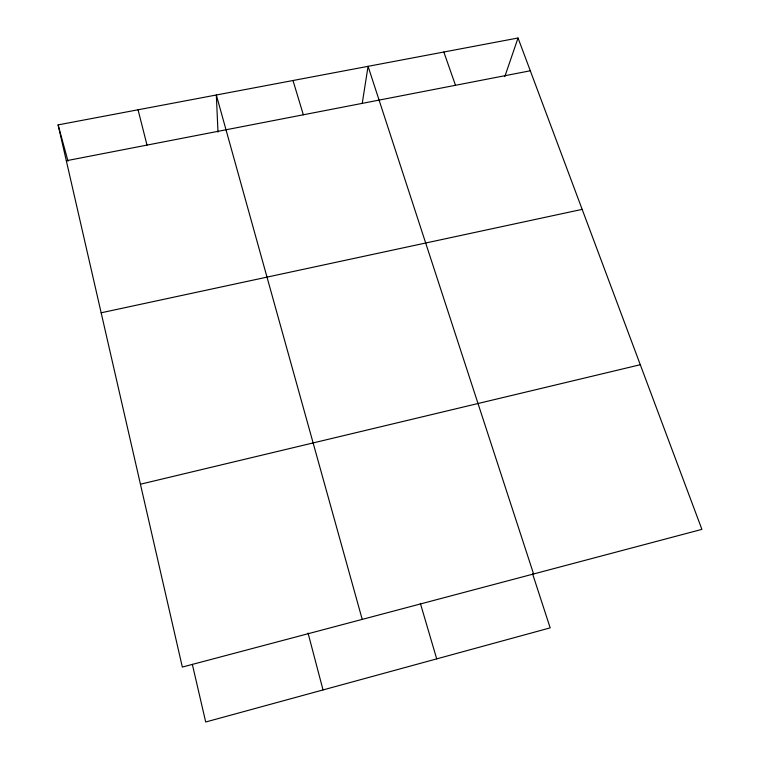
<?xml version="1.0" encoding="UTF-8"?>
<svg xmlns="http://www.w3.org/2000/svg" width="760" height="760" viewBox="0 0 760 760"><rect width="100%" height="100%" fill="white"/><g stroke="black" fill="none" stroke-linecap="round" stroke-linejoin="round"><path stroke-width="1.14" d="M362.235 103.36L368.068 66.329L533.596 573.971M504.792 76.636L518.035 38L58.102 124.887L182.333 667.061L701.898 529.369L518.035 38M140.439 484.215L640.29 364.724M101.156 312.787L582.16 209.37M66.32 160.74L530.299 70.785M443.83 52.012L455.487 85.291M532.532 573.686L550.183 627.864L205.703 722L192.327 664.325M292.99 80.513L303.344 114.788M420.365 603.355L436.705 658.872M362.216 619.39L216.334 94.99L217.987 132.145M58.102 124.887L68.02 161.215M308.056 633.07L323.028 689.938M138.054 109.782L147.012 145.093"/></g></svg>
